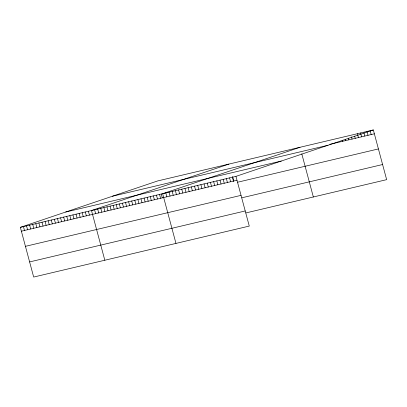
<?xml version="1.0" encoding="UTF-8"?>
<svg xmlns="http://www.w3.org/2000/svg" width="407" height="407" viewBox="0 0 407 407"><rect width="100%" height="100%" fill="white"/><g stroke="black" fill="none" stroke-linecap="round" stroke-linejoin="round"><path stroke-width="0.61" d="M373.331 129.945L235.953 176.373L249.272 226.078L33.669 277.055L20.35 227.345L157.728 180.922L373.331 129.945L386.65 179.655L245.909 212.927M228.876 164.097L91.499 210.526L104.818 260.231M300.025 147.278L162.647 193.701L175.966 243.411M329.746 144.353L374.364 133.801M112.393 196.24L327.996 145.268M65.685 212.027L281.288 161.05M20.35 227.345L235.953 176.373M21.383 231.201L236.986 180.23M237.678 182.209L378.418 148.931M25.438 246.332L241.041 195.36M241.855 197.797L382.595 164.525M29.614 261.925L245.218 210.948M370.146 130.698L371.179 134.554M366.956 131.451L367.989 135.307M363.919 132.758L364.804 136.06M360.582 132.962L361.614 136.818M357.397 133.715L358.43 137.571M354.65 136.121L355.24 138.324M351.465 136.874L352.055 139.077M348.423 138.177L348.865 139.83M345.385 139.484L345.68 140.583M342.195 140.237L342.491 141.336M301.785 153.836L313.344 196.983M232.763 177.126L233.796 180.983M232.229 176.602L233.532 181.466M229.579 177.879L230.611 181.736M226.389 178.632L227.421 182.489M223.204 179.385L224.237 183.242M220.014 180.138L221.047 183.995M216.829 180.896L217.862 184.747M213.639 181.649L214.672 185.506M210.455 182.402L211.487 186.258M207.265 183.155L208.298 187.011M204.08 183.908L205.113 187.764M200.89 184.661L201.928 188.517M197.705 185.414L198.738 189.27M194.515 186.167L195.553 190.023M191.331 186.92L192.363 190.776M188.146 187.678L189.179 191.534M184.956 188.431L185.989 192.287M181.771 189.184L182.804 193.04M178.581 189.937L179.614 193.793M175.397 190.69L176.429 194.546M172.207 191.443L173.24 195.299M169.022 192.196L170.055 196.052M165.832 192.949L166.865 196.805M161.223 193.961L162.24 197.746M159.554 194.434L160.587 198.29M156.461 195.167L157.494 199.023M153.368 195.899L154.401 199.756M150.275 196.627L151.307 200.483M147.181 197.359L148.214 201.216M144.088 198.092L145.121 201.948M140.995 198.825L142.028 202.681M137.902 199.557L138.935 203.408M134.803 200.285L135.841 204.141M131.71 201.017L132.748 204.874M128.617 201.75L129.65 205.606M125.524 202.483L126.557 206.339M122.431 203.21L123.463 207.066M119.337 203.943L120.37 207.799M116.244 204.675L117.277 208.532M113.151 205.408L114.184 209.264M110.058 206.135L111.091 209.992M106.965 206.868L107.997 210.724M103.871 207.601L104.904 211.457M100.778 208.333L101.811 212.189M97.685 209.061L98.718 212.917M94.592 209.793L95.625 213.65M88.405 211.258L89.438 215.115M85.312 211.986L86.345 215.842M82.219 212.719L83.252 216.575M79.126 213.451L80.159 217.307M76.033 214.184L77.065 218.04M72.939 214.911L73.972 218.768M69.846 215.644L70.879 219.5M66.753 216.376L67.786 220.233M63.66 217.109L64.693 220.965M60.567 217.837L61.599 221.693M57.468 218.569L58.506 222.425M54.375 219.302L55.413 223.158M51.282 220.034L52.315 223.891M48.189 220.762L49.222 224.618M45.096 221.494L46.128 225.351M42.002 222.227L43.035 226.083M38.909 222.96L39.942 226.816M35.816 223.692L36.849 227.544M32.723 224.42L33.756 228.276M29.63 225.152L30.662 229.009M26.536 225.885L27.569 229.741M23.443 226.618L24.476 230.469"/></g></svg>
